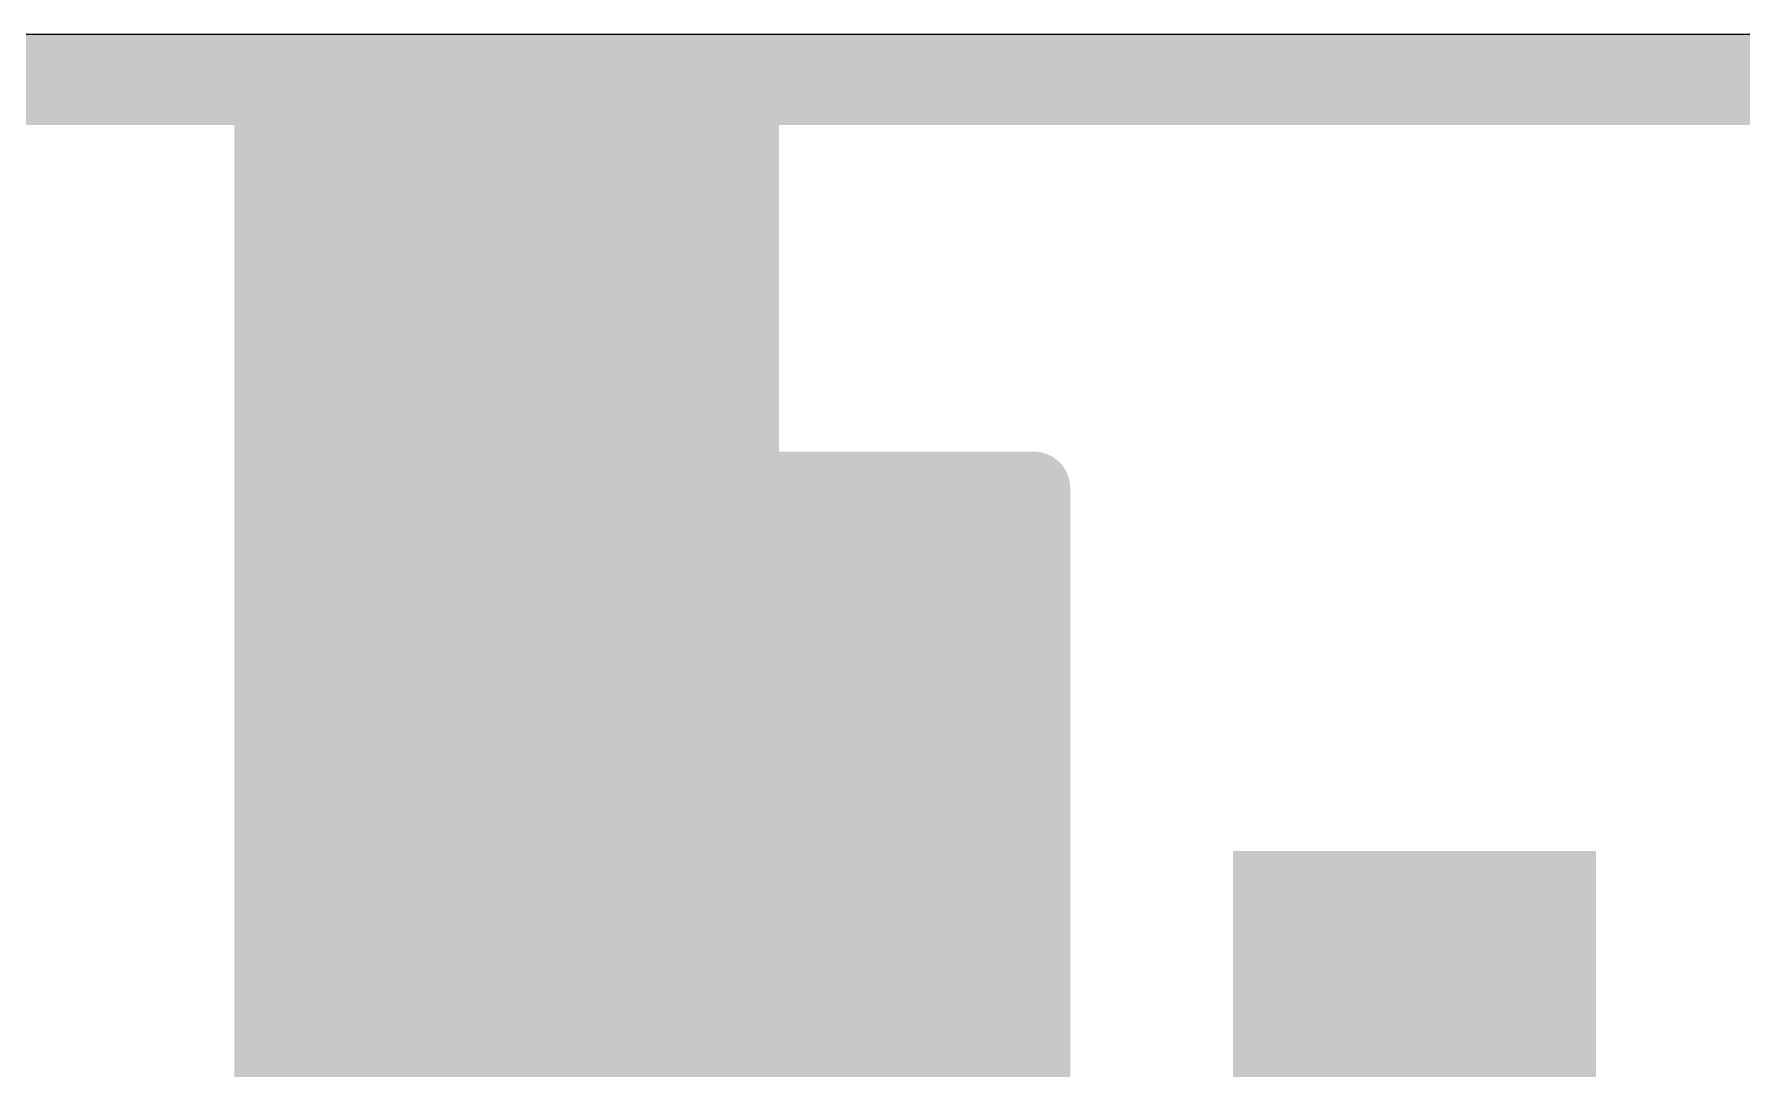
# Model space of a CAD drawing. Extents: x -0.3 to 32, y -0.4 to 44.5.
# Drawn here: x 12.902 to 17.68, y 41.554 to 44.45 of the extents above; entities that cross this region are included whole.
import ezdxf

# ---------------------------------------------------------------- set-up
doc = ezdxf.new("R2010")
doc.units = 0
for name, color, linetype in [('1', 12, 'CONTINUOUS'), ('16', 132, 'CONTINUOUS'), ('20', 53, 'CONTINUOUS')]:
    doc.layers.add(name, color=color, linetype=linetype)

# ---------------------------------------------------------------- blocks, each defined once
blk = doc.blocks.new('RECT')
blk.add_solid([(-0.5, -0.5), (0.5, -0.5), (-0.5, 0.5), (0.5, 0.5)])

msp = doc.modelspace()

# ---------------------------------------------------------------- linework, layer by layer
at = {"layer": '1'}
for points, const_width in [([(31.877, 44.323), (0, 44.323)], 0.254), ([(13.589, 41.0972), (13.589, 43.18)], 0.2032), ([(13.589, 43.18), (15.6988, 43.18)], 0.2032), ([(15.6988, 43.18), (15.6988, 41.0972)], 0.2032), ([(13.589, 43.0784), (15.6988, 43.0784)], 0.2032), ([(13.589, 42.8752), (15.6988, 42.8752)], 0.2032), ([(13.589, 42.672), (15.6988, 42.672)], 0.2032), ([(13.589, 42.4688), (15.6988, 42.4688)], 0.2032), ([(13.589, 42.2656), (15.6988, 42.2656)], 0.2032), ([(13.589, 42.0624), (15.6988, 42.0624)], 0.2032), ([(13.589, 41.8592), (15.6988, 41.8592)], 0.2032), ([(13.589, 41.656), (15.6988, 41.656)], 0.2032), ([(13.589, 41.4528), (15.6988, 41.4528)], 0.2032)]:
    msp.add_lwpolyline(points, dxfattribs=dict(at, const_width=const_width))
at = {"layer": '1', "const_width": 0.1016}
for points in [[(13.6398, 43.18, 1), (13.5382, 43.18)], [(13.589, 43.2308, 1), (13.589, 43.1292)], [(15.7496, 43.18, 1), (15.648, 43.18)], [(15.6988, 43.1292, 1), (15.6988, 43.2308)], [(13.589, 43.1292, 1), (13.589, 43.0276)], [(15.6988, 43.0276, 1), (15.6988, 43.1292)], [(13.589, 42.926, 1), (13.589, 42.8244)], [(15.6988, 42.8244, 1), (15.6988, 42.926)], [(13.589, 42.7228, 1), (13.589, 42.6212)], [(15.6988, 42.6212, 1), (15.6988, 42.7228)], [(13.589, 42.5196, 1), (13.589, 42.418)], [(15.6988, 42.418, 1), (15.6988, 42.5196)], [(13.589, 42.3164, 1), (13.589, 42.2148)], [(15.6988, 42.2148, 1), (15.6988, 42.3164)], [(13.589, 42.1132, 1), (13.589, 42.0116)], [(15.6988, 42.0116, 1), (15.6988, 42.1132)], [(13.589, 41.91, 1), (13.589, 41.8084)], [(15.6988, 41.8084, 1), (15.6988, 41.91)], [(13.589, 41.7068, 1), (13.589, 41.6052)], [(15.6988, 41.6052, 1), (15.6988, 41.7068)]]:
    msp.add_lwpolyline(points, format="xyb", dxfattribs=at)
at = {"layer": '16', "const_width": 0.254}
msp.add_lwpolyline([(31.877, 44.323), (0, 44.323)], dxfattribs=at)
at = {"layer": '20'}
msp.add_line((2.54, 44.45), (29.21, 44.45), dxfattribs=at)

# ---------------------------------------------------------------- block references
at = {"layer": '1'}
for p, xscale, yscale in [((14.224, 42.164), 1.524, 4.064), ((16.764, 41.148), 1.016, 2.032)]:
    msp.add_blockref('RECT', p, dxfattribs=dict(at, xscale=xscale, yscale=yscale))
at = {"layer": '16', "xscale": 1.524, "yscale": 4.064}
msp.add_blockref('RECT', (14.224, 42.164), dxfattribs=at)

doc.saveas('drawing.dxf')
